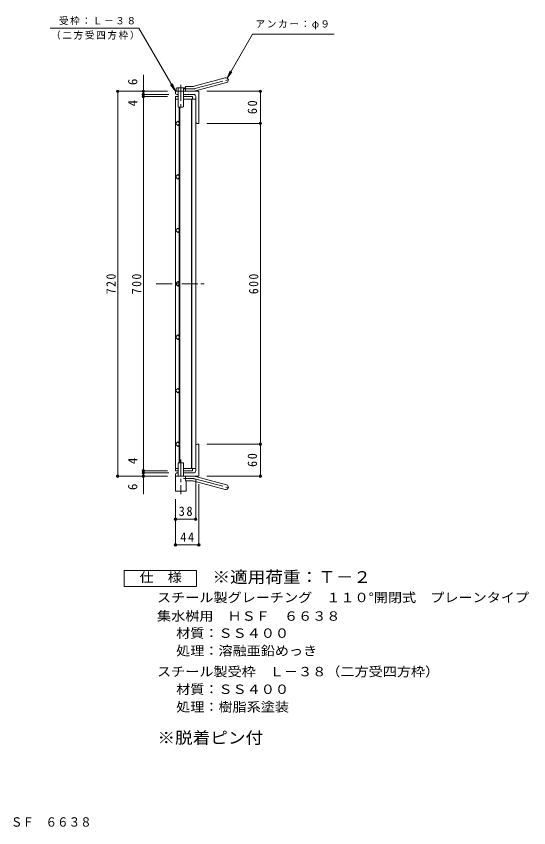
# Model space of a CAD drawing. Units: millimetres, scale not verified. Extents: x -1065 to 1060, y -823 to 780.
# Drawn here: x 101 to 1060, y -823 to 695 of the extents above; entities that cross this region are included whole.
import ezdxf
from ezdxf.enums import TextEntityAlignment as Align

# ---------------------------------------------------------------- set-up
doc = ezdxf.new("R2010")
doc.units = ezdxf.units.MM
doc.header["$LTSCALE"] = 6
doc.header["$PDMODE"] = 32
doc.header["$PDSIZE"] = 4.8
doc.linetypes.add('CHAIN1', pattern=[8, 5, -1, 1, -1])
doc.linetypes.add('CHAIN2', pattern=[12, 9, -1, 1, -1])
for name, color, linetype, lineweight in [('A-1', 2, 'Continuous', 9), ('A-2', 3, 'Continuous', 9), ('A-4', 7, 'Continuous', 9), ('A-9', 4, 'Continuous', 9), ('F-4_F-4ﾚｲﾔ', 2, 'Continuous', 9)]:
    doc.layers.add(name, color=color, linetype=linetype, lineweight=lineweight)
doc.layers.add('F-5_F-5ﾚｲﾔ', color=2, linetype='Continuous')
doc.styles.add('ＭＳ ゴシック', font='')
doc.styles.get('ＭＳ ゴシック').set_extended_font_data('MS Gothic')

msp = doc.modelspace()

# ---------------------------------------------------------------- linework, layer by layer
at = {"layer": 'A-1'}
for p, q in [((433.664, 564.349), (491.855, 579.941)), ((417.52, 555.042), (417.52, 564.043)), ((431.335, 564.043), (417.52, 564.043)), ((435.994, 555.656), (494.184, 571.248)), ((398.52, 551.542), (398.52, 555.042)), ((442.52, 555.042), (398.52, 555.042)), ((403.52, 549.043), (401.02, 549.043)), ((432.52, 549.043), (413.52, 549.043)), ((442.52, 555.042), (442.52, 495.043)), ((436.52, 545.043), (436.52, 497.543)), ((439.02, 495.043), (442.52, 495.043)), ((439.02, -104.958), (442.52, -104.958)), ((442.52, -164.958), (442.52, -104.958)), ((436.52, -154.958), (436.52, -107.458)), ((398.52, -161.458), (398.52, -164.958)), ((442.52, -164.958), (398.52, -164.958)), ((403.52, -158.958), (401.02, -158.958)), ((432.52, -158.958), (413.52, -158.958)), ((417.52, -164.958), (417.52, -173.958)), ((435.994, -165.571), (494.184, -181.164)), ((431.335, -173.958), (417.52, -173.958)), ((433.664, -174.265), (491.855, -189.857))]:
    msp.add_line(p, q, dxfattribs=at)
at = {"layer": 'A-1', "linetype": 'CHAIN2'}
for p, q in [((434.829, 560.003), (499.995, 577.464)), ((431.335, 559.543), (413.715, 559.543)), ((431.335, -169.458), (413.715, -169.458)), ((434.829, -169.918), (499.995, -187.379))]:
    msp.add_line(p, q, dxfattribs=at)
at = {"layer": 'A-1'}
for centre, radius, start, end in [((493.02, 575.595), 4.5, 285.00014, 104.99991), ((431.335, 573.043), 9, 270, 285.00002), ((401.02, 551.542), 2.5, 180, 270), ((431.335, 573.043), 18, 270, 285), ((432.52, 545.043), 4, 0, 90), ((439.02, 497.543), 2.5, 180, 270), ((439.02, -107.458), 2.5, 90, 180), ((401.02, -161.458), 2.5, 90, 180), ((431.335, -182.958), 18, 75, 90), ((432.52, -154.958), 4, 270, 0), ((431.335, -182.958), 9, 74.99998, 90), ((493.02, -185.51), 4.5, 255.00009, 74.99986)]:
    msp.add_arc(centre, radius, start, end, dxfattribs=at)
at = {"layer": 'A-1', "linetype": 'CHAIN2'}
for centre, start, end in [((431.335, 573.042), 270, 284.99995), ((431.335, -182.958), 75.00005, 90)]:
    msp.add_arc(centre, 13.5, start, end, dxfattribs=at)
at = {"layer": 'A-2'}
for p, q in [((398.52, 545.043), (403.52, 545.043)), ((398.52, 545.043), (398.52, -154.958)), ((398.52, 540.542), (403.52, 540.542)), ((413.52, 545.043), (430.52, 545.043)), ((413.52, 540.542), (436.52, 540.542)), ((428.52, 540.542), (428.52, -150.458)), ((429.52, 540.542), (429.52, -150.458)), ((430.52, 545.043), (430.52, 540.542)), ((436.52, 540.542), (436.52, -150.458)), ((405.52, 525.042), (405.52, 496.528)), ((406.52, 525.042), (406.52, 495.528)), ((405.52, 493.557), (405.52, 396.528)), ((406.52, 494.557), (406.52, 395.528)), ((405.52, 393.557), (405.52, 296.528)), ((406.52, 394.557), (406.52, 295.528)), ((405.52, 293.557), (405.52, 293.557)), ((405.52, 196.528), (405.52, 293.557)), ((406.52, 195.528), (406.52, 294.557)), ((405.52, 193.557), (405.52, 193.557)), ((405.52, 96.527), (405.52, 193.557)), ((406.52, 95.527), (406.52, 194.557)), ((405.52, 93.557), (405.52, 93.557)), ((405.52, -3.473), (405.52, 93.557)), ((406.52, -4.473), (406.52, 94.557)), ((405.52, -6.443), (405.52, -6.443)), ((405.52, -103.473), (405.52, -6.443)), ((406.52, -104.473), (406.52, -5.443)), ((406.52, -139.958), (406.52, -105.443)), ((405.52, -139.958), (405.52, -106.443)), ((398.52, -150.458), (403.52, -150.458)), ((413.52, -150.458), (436.52, -150.458)), ((398.52, -154.958), (403.52, -154.958))]:
    msp.add_line(p, q, dxfattribs=at)
at = {"layer": 'A-2', "linetype": 'CHAIN1'}
msp.add_line((362.276, 195.042), (455.403, 195.042), dxfattribs=at)
at = {"layer": 'A-2'}
for points in [[(407.005, 495.043), (402.762, 490.8), (398.52, 495.043), (402.762, 499.285)], [(407.005, 395.043), (402.762, 390.8), (398.52, 395.043), (402.762, 399.285)], [(407.005, 295.043), (402.762, 290.8), (398.52, 295.043), (402.762, 299.285)], [(407.005, 195.043), (402.762, 190.8), (398.52, 195.043), (402.762, 199.285)], [(407.005, 95.043), (402.762, 90.8), (398.52, 95.043), (402.762, 99.285)], [(407.005, -4.957), (402.762, -9.2), (398.52, -4.957), (402.762, -0.715)], [(407.005, -104.958), (402.762, -100.715), (398.52, -104.958), (402.762, -109.201)]]:
    msp.add_lwpolyline(points, close=True, dxfattribs=at)
msp.add_lwpolyline([(413.52, -154.958), (430.52, -154.958), (430.52, -150.457)], dxfattribs=at)
at = {"layer": 'A-4'}
for p, q in [((330.186, 673.4), (164.258, 673.4)), ((398.52, 555.042), (330.186, 673.4)), ((495.27, 579.492), (501.01, 593.35)), ((338.52, -198.71), (338.52, 585.836)), ((495.27, 579.492), (504.401, 591.392)), ((398.52, 555.042), (389.388, 566.943)), ((398.52, 555.042), (392.779, 568.901)), ((383.52, 555.042), (288.72, 555.042)), ((290.52, -164.958), (290.52, 555.042)), ((386.02, 549.042), (336.72, 549.042)), ((457.52, 555.042), (559.32, 555.042)), ((557.52, -164.958), (557.52, 555.042)), ((383.52, 545.043), (336.72, 545.043)), ((457.52, 495.043), (559.32, 495.043)), ((457.52, -104.958), (559.32, -104.958)), ((383.52, -164.958), (288.72, -164.958)), ((383.52, -154.958), (336.72, -154.958)), ((386.02, -158.958), (336.72, -158.958)), ((457.52, -164.958), (559.32, -164.958)), ((436.52, -169.958), (436.52, -247.359)), ((442.52, -179.958), (442.52, -295.359)), ((398.52, -207.958), (398.52, -295.359)), ((398.52, -245.559), (436.52, -245.559)), ((398.52, -293.559), (442.52, -293.559))]:
    msp.add_line(p, q, dxfattribs=at)
msp.add_lwpolyline([(495.27, 579.492), (542.843, 661.892), (695.698, 661.892)], dxfattribs=at)
for p in [(290.52, 555.042), (338.52, 555.042), (338.52, 549.042), (338.52, 545.043), (557.52, 555.042), (557.52, 495.043), (557.52, -104.958), (290.52, -164.958), (338.52, -154.958), (338.52, -158.958), (338.52, -164.958), (557.52, -164.958), (398.52, -245.559), (436.52, -245.559), (398.52, -293.559), (442.52, -293.559)]:
    msp.add_point(p, dxfattribs=at)
at = {"layer": 'A-9', "linetype": 'CHAIN1'}
for p, q in [((408.52, 567.183), (408.52, 521.509)), ((408.52, -134.028), (408.52, -198.39))]:
    msp.add_line(p, q, dxfattribs=at)
at = {"layer": 'A-9'}
for p, q in [((399.635, 560.699), (399.635, 555.042)), ((415.462, 561.442), (401.577, 561.442)), ((403.52, 525.854), (403.52, 560.699)), ((413.52, 525.854), (413.52, 560.699)), ((417.405, 560.699), (417.405, 555.042)), ((404.332, 525.042), (403.52, 525.854)), ((404.332, 525.042), (412.708, 525.042)), ((412.708, 525.042), (413.52, 525.854)), ((413.52, -139.958), (403.52, -139.958)), ((403.52, -164.958), (403.52, -139.958)), ((413.52, -164.958), (413.52, -139.958)), ((418.52, -173.958), (418.52, -192.958))]:
    msp.add_line(p, q, dxfattribs=at)
msp.add_lwpolyline([(398.52, -164.958), (398.52, -192.958), (418.52, -192.958)], dxfattribs=at)
for centre, radius, start, end in [((401.577, 558.532), 2.91, 48.12389, 131.8763), ((408.52, 544.252), 17.19, 73.09029, 106.90971), ((415.462, 558.532), 2.91, 48.1237, 131.87611)]:
    msp.add_arc(centre, radius, start, end, dxfattribs=at)
at = {"layer": 'F-4_F-4ﾚｲﾔ'}
msp.add_lwpolyline([(302.838, -371.224), (302.838, -341.224), (437.837, -341.224), (437.837, -371.224)], close=True, dxfattribs=at)

# ---------------------------------------------------------------- texts
at = {"layer": 'A-4', "color": 2, "style": 'ＭＳ ゴシック'}
for s, p in [('6', (332.52, 566.624)), ('4', (332.52, 526.92)), ('4', (332.52, -142.309)), ('6', (332.52, -190.938))]:
    msp.add_text(s, height=17.6, rotation=90, dxfattribs=at).set_placement(p, align=Align.BOTTOM_LEFT)
at = {"layer": 'A-4', "char_height": 13.2, "attachment_point": 7, "style": 'ＭＳ ゴシック'}
for s, insert in [('\\T1.17;受枠：Ｌ－３８', (180.565, 678.817)), ('\\T1.17;アンカー：φ９', (548.51, 670.742)), ('\\T1.17;（二方受四方枠）', (165.855, 651.558))]:
    msp.add_mtext(s, dxfattribs=dict(at, insert=insert))
at = {"layer": 'A-4', "color": 2, "char_height": 17.6, "attachment_point": 7, "rotation": 90, "style": 'ＭＳ ゴシック'}
for s, insert in [('\\T1.27;\\W0.95;60', (551.52, 512.293)), ('\\T1.27;\\W0.9;720', (286.92, 175.542)), ('\\T1.27;\\W0.9;700', (334.92, 175.542)), ('\\T1.27;\\W0.9;600', (553.92, 175.542)), ('\\T1.27;\\W0.95;60', (551.52, -147.708))]:
    msp.add_mtext(s, dxfattribs=dict(at, insert=insert))
at = {"layer": 'A-4', "color": 2, "char_height": 17.6, "attachment_point": 7, "style": 'ＭＳ ゴシック'}
for s, insert in [('\\T1.27;\\W0.95;38', (404.77, -239.559)), ('\\T1.27;\\W0.95;44', (407.77, -287.559))]:
    msp.add_mtext(s, dxfattribs=dict(at, insert=insert))
at = {"layer": 'F-4_F-4ﾚｲﾔ', "style": 'ＭＳ ゴシック', "width": 1.1}
for s, p in [('仕\u3000様', (331.338, -368.225)), ('スチール製グレーチング\u3000１１０°開閉式\u3000プレーンタイプ', (364.091, -405.977)), ('集水桝用\u3000ＨＳＦ\u3000６６３８', (364.091, -440.664)), ('材質：ＳＳ４００', (399.919, -472.646)), ('処理：溶融亜鉛めっき', (399.919, -505.647)), ('スチール製受枠\u3000Ｌ－３８（二方受四方枠）', (364.092, -544.647)), ('材質：ＳＳ４００', (399.918, -577.647)), ('処理：樹脂系塗装', (399.918, -610.647))]:
    msp.add_text(s, height=17.6, dxfattribs=at).set_placement(p, align=Align.BOTTOM_LEFT)
at = {"layer": 'F-4_F-4ﾚｲﾔ', "color": 3, "style": 'ＭＳ ゴシック', "width": 1.1}
msp.add_text('※脱着ピン付', height=21.99, dxfattribs=at).set_placement((364.849, -671.861), align=Align.BOTTOM_LEFT)
at = {"layer": 'F-5_F-5ﾚｲﾔ', "color": 3, "style": 'ＭＳ ゴシック', "width": 1.1}
msp.add_text('※適用荷重：Ｔ－２', height=21.99, dxfattribs=at).set_placement((467.837, -371.224), align=Align.BOTTOM_LEFT)
at = {"layer": 'F-5_F-5ﾚｲﾔ', "style": 'ＭＳ ゴシック', "width": 0.9}
msp.add_text('集水桝用\u3000ＨＳＦ\u3000６６３８', height=17.6, dxfattribs=at).set_placement((-39.071, -825.907), align=Align.BOTTOM_LEFT)

doc.saveas('drawing.dxf')
